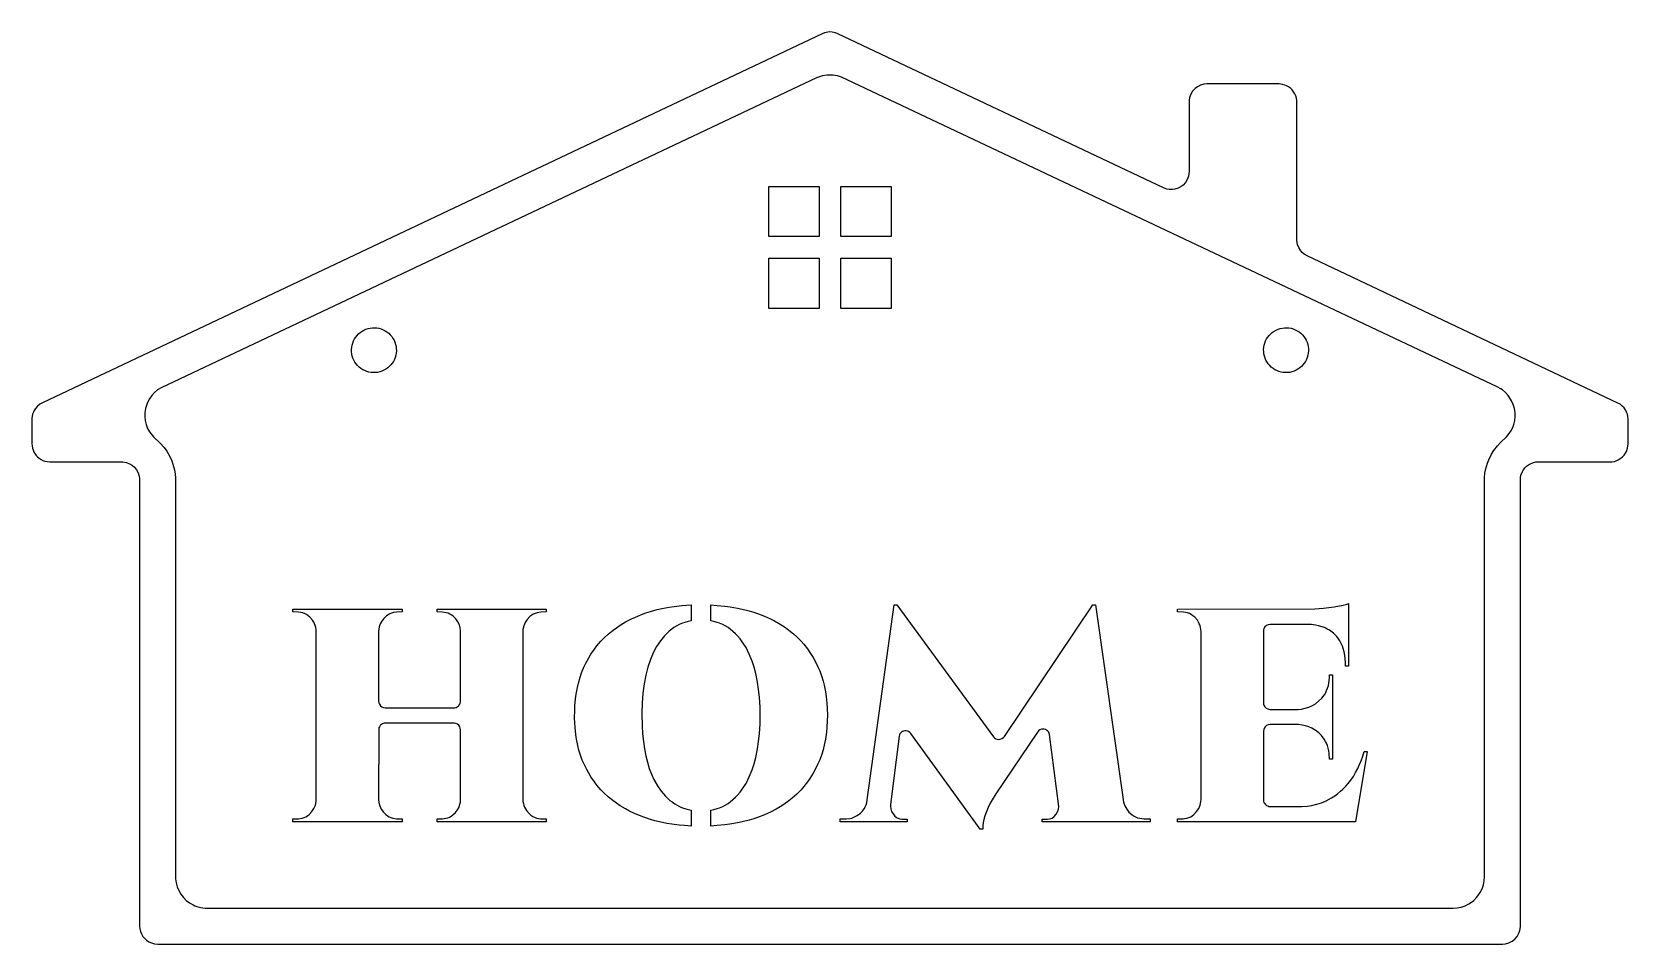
# Model space of a CAD drawing. Header units: millimetres. Extents: x 0 to 178, y 0 to 102.
import ezdxf

# ---------------------------------------------------------------- set-up
doc = ezdxf.new("R2010")
doc.units = ezdxf.units.MM
doc.layers.add('CUT', color=1, linetype='Continuous')
doc.layers.add('SCORE_OPTIONAL', color=5, linetype='Continuous')

msp = doc.modelspace()

# ---------------------------------------------------------------- linework, layer by layer
at = {"layer": 'CUT'}
for points in [[(10.13, 53.71), (10.52, 53.64), (10.88, 53.51), (11.22, 53.3), (11.41, 53.13), (11.66, 52.82), (11.85, 52.48), (11.96, 52.1), (12, 51.84), (12, 1.99), (12.02, 1.71), (12.1, 1.39), (12.19, 1.15), (12.36, 0.86), (12.56, 0.61), (12.76, 0.43), (13.03, 0.25), (13.33, 0.12), (13.64, 0.03), (14.02, 0), (163.82, 0), (164.16, 0.03), (164.53, 0.14), (164.88, 0.32), (165.19, 0.56), (165.44, 0.86), (165.63, 1.21), (165.74, 1.52), (165.8, 1.91), (165.8, 51.71), (165.82, 51.97), (165.87, 52.23), (165.95, 52.48), (166.14, 52.82), (166.3, 53.03), (166.48, 53.22), (166.69, 53.37), (166.92, 53.51), (167.28, 53.64), (167.54, 53.7), (167.8, 53.71), (175.82, 53.71), (176.03, 53.73), (176.29, 53.77), (176.47, 53.83), (176.71, 53.93), (177.04, 54.15), (177.19, 54.28), (177.37, 54.47), (177.51, 54.69), (177.61, 54.86), (177.74, 55.23), (177.79, 55.49), (177.8, 55.7), (177.8, 58.47), (177.78, 58.75), (177.72, 59.01), (177.63, 59.26), (177.51, 59.5), (177.35, 59.72), (177.12, 59.96), (176.91, 60.12), (176.67, 60.26), (142.05, 76.65), (141.7, 76.86), (141.5, 77.03), (141.33, 77.23), (141.11, 77.57), (140.97, 77.94), (140.9, 78.33), (140.89, 93.96), (140.85, 94.22), (140.78, 94.47), (140.68, 94.71), (140.54, 94.94), (140.38, 95.14), (140.19, 95.32), (139.98, 95.48), (139.75, 95.61), (139.57, 95.68), (139.32, 95.75), (139.13, 95.79), (138.92, 95.8), (130.88, 95.8), (130.54, 95.77), (130.17, 95.66), (129.82, 95.48), (129.56, 95.28), (129.29, 94.99), (129.09, 94.65), (128.96, 94.28), (128.91, 93.96), (128.9, 86.04), (128.88, 85.78), (128.83, 85.53), (128.7, 85.16), (128.49, 84.83), (128.23, 84.54), (128.02, 84.38), (127.68, 84.2), (127.31, 84.08), (127.06, 84.04), (126.67, 84.05), (126.41, 84.1), (126.05, 84.23), (89.77, 101.4), (89.53, 101.5), (89.34, 101.55), (89.14, 101.59), (88.87, 101.6), (88.66, 101.59), (88.46, 101.55), (88.27, 101.5), (88.03, 101.4), (1.16, 60.27), (0.89, 60.12), (0.63, 59.91), (0.41, 59.66), (0.26, 59.44), (0.17, 59.26), (0.08, 59.01), (0.02, 58.75), (0, 58.56), (0, 55.73), (0.01, 55.49), (0.06, 55.23), (0.12, 55.04), (0.22, 54.8), (0.32, 54.63), (0.48, 54.42), (0.61, 54.28), (0.76, 54.15), (0.97, 54), (1.2, 53.88), (1.45, 53.79), (1.71, 53.74), (1.98, 53.71)], [(82.1, 78.8), (82.1, 84.4), (87.7, 84.4), (87.7, 78.8), (82.15, 78.8)], [(90.11, 84.4), (95.7, 84.4), (95.7, 78.8), (90.1, 78.8), (90.1, 84.35)], [(82.1, 70.8), (82.1, 76.4), (87.7, 76.4), (87.7, 70.8), (82.15, 70.8)], [(90.11, 76.4), (95.7, 76.4), (95.7, 70.8), (90.1, 70.8), (90.1, 76.35)], [(40.59, 66.32), (40.6, 66.07), (40.58, 65.83), (40.54, 65.59), (40.47, 65.35), (40.38, 65.12), (40.27, 64.9), (40.13, 64.7), (39.98, 64.51), (39.81, 64.33), (39.63, 64.17), (39.42, 64.03), (39.21, 63.91), (38.99, 63.81), (38.75, 63.74), (38.51, 63.68), (38.27, 63.66), (38.02, 63.65), (37.78, 63.67), (37.54, 63.71), (37.3, 63.78), (37.07, 63.87), (36.85, 63.98), (36.65, 64.12), (36.46, 64.27), (36.28, 64.44), (36.12, 64.62), (35.98, 64.83), (35.86, 65.04), (35.76, 65.26), (35.69, 65.5), (35.63, 65.74), (35.61, 65.98), (35.6, 66.23), (35.62, 66.47), (35.66, 66.71), (35.73, 66.95), (35.82, 67.18), (35.93, 67.4), (36.07, 67.6), (36.22, 67.79), (36.39, 67.97), (36.57, 68.13), (36.78, 68.27), (36.99, 68.39), (37.21, 68.49), (37.45, 68.56), (37.69, 68.62), (37.93, 68.64), (38.18, 68.65), (38.42, 68.63), (38.66, 68.59), (38.9, 68.52), (39.13, 68.43), (39.35, 68.32), (39.55, 68.18), (39.74, 68.03), (39.92, 67.86), (40.08, 67.68), (40.22, 67.47), (40.34, 67.26), (40.44, 67.04), (40.51, 66.8), (40.57, 66.56)], [(142.19, 66.32), (142.2, 66.07), (142.18, 65.83), (142.14, 65.59), (142.07, 65.35), (141.98, 65.12), (141.87, 64.9), (141.73, 64.7), (141.58, 64.51), (141.41, 64.33), (141.23, 64.17), (141.02, 64.03), (140.81, 63.91), (140.59, 63.81), (140.35, 63.74), (140.11, 63.68), (139.87, 63.66), (139.62, 63.65), (139.38, 63.67), (139.14, 63.71), (138.9, 63.78), (138.67, 63.87), (138.45, 63.98), (138.25, 64.12), (138.06, 64.27), (137.88, 64.44), (137.72, 64.62), (137.58, 64.83), (137.46, 65.04), (137.36, 65.26), (137.29, 65.5), (137.23, 65.74), (137.21, 65.98), (137.2, 66.23), (137.22, 66.47), (137.26, 66.71), (137.33, 66.95), (137.42, 67.18), (137.53, 67.4), (137.67, 67.6), (137.82, 67.79), (137.99, 67.97), (138.17, 68.13), (138.38, 68.27), (138.59, 68.39), (138.81, 68.49), (139.05, 68.56), (139.29, 68.62), (139.53, 68.64), (139.78, 68.65), (140.02, 68.63), (140.26, 68.59), (140.5, 68.52), (140.73, 68.43), (140.95, 68.32), (141.15, 68.18), (141.34, 68.03), (141.52, 67.86), (141.68, 67.68), (141.82, 67.47), (141.94, 67.26), (142.04, 67.04), (142.11, 66.8), (142.17, 66.56)], [(72.4, 37.71), (73.43, 37.77), (73.43, 36.01), (73.1, 35.94), (72.73, 35.83), (72.46, 35.73), (72.11, 35.58), (71.85, 35.45), (71.52, 35.25), (71.28, 35.08), (70.98, 34.84), (70.76, 34.64), (70.47, 34.35), (70.01, 33.79), (69.59, 33.15), (69.22, 32.45), (68.89, 31.68), (68.61, 30.84), (68.38, 29.94), (68.19, 28.97), (68.06, 27.94), (67.97, 26.85), (67.94, 25.7), (67.96, 24.3), (68.02, 23.41), (68.11, 22.56), (68.23, 21.75), (68.38, 20.98), (68.56, 20.26), (68.77, 19.57), (69.02, 18.93), (69.29, 18.33), (69.67, 17.64), (70.09, 17.03), (70.56, 16.48), (71.07, 16.01), (71.31, 15.83), (71.63, 15.61), (71.88, 15.46), (72.21, 15.29), (72.48, 15.18), (72.84, 15.06), (73.43, 14.91), (73.43, 13.15), (72.7, 13.19), (72.11, 13.25), (71.27, 13.35), (70.71, 13.44), (69.92, 13.61), (69.4, 13.73), (68.89, 13.88), (68.16, 14.12), (67.21, 14.5), (66.55, 14.82), (66.11, 15.05), (65.51, 15.41), (65.11, 15.68), (64.56, 16.09), (64.2, 16.4), (63.7, 16.85), (63.38, 17.19), (62.94, 17.7), (62.66, 18.06), (62.27, 18.62), (62.02, 19.02), (61.8, 19.43), (61.5, 20.04), (61.31, 20.48), (61.15, 20.93), (60.94, 21.61), (60.81, 22.1), (60.67, 22.82), (60.59, 23.33), (60.5, 24.11), (60.47, 24.64), (60.45, 25.19), (60.46, 26.01), (60.48, 26.55), (60.56, 27.32), (60.63, 27.84), (60.76, 28.57), (60.87, 29.06), (61.07, 29.74), (61.23, 30.2), (61.49, 30.85), (61.7, 31.28), (62.02, 31.89), (62.27, 32.29), (62.66, 32.85), (62.94, 33.22), (63.38, 33.73), (63.7, 34.06), (64.2, 34.53), (64.73, 34.96), (65.12, 35.24), (65.51, 35.51), (66.12, 35.88), (66.77, 36.22), (67.22, 36.43), (67.91, 36.71), (68.4, 36.89), (68.9, 37.05), (69.65, 37.25), (70.18, 37.38), (70.99, 37.53), (71.55, 37.61)], [(75.64, 37.77), (76.34, 37.73), (77.2, 37.65), (77.77, 37.57), (78.58, 37.43), (79.12, 37.32), (79.89, 37.12), (80.4, 36.97), (81.12, 36.72), (81.6, 36.52), (82.28, 36.22), (82.72, 35.99), (83.34, 35.63), (83.93, 35.25), (84.32, 34.97), (84.85, 34.54), (85.2, 34.22), (85.67, 33.74), (85.98, 33.4), (86.4, 32.87), (86.67, 32.49), (87.03, 31.91), (87.26, 31.5), (87.56, 30.88), (87.75, 30.44), (87.99, 29.77), (88.13, 29.3), (88.25, 28.83), (88.4, 28.1), (88.47, 27.59), (88.56, 26.82), (88.59, 26.28), (88.61, 25.46), (88.6, 24.91), (88.56, 24.12), (88.51, 23.59), (88.4, 22.84), (88.3, 22.35), (88.13, 21.64), (87.99, 21.17), (87.75, 20.51), (87.56, 20.07), (87.26, 19.44), (87.03, 19.03), (86.67, 18.45), (86.4, 18.07), (85.98, 17.54), (85.67, 17.19), (85.19, 16.7), (84.68, 16.25), (84.31, 15.96), (83.75, 15.55), (83.35, 15.29), (82.92, 15.04), (82.28, 14.71), (81.6, 14.4), (81.12, 14.21), (80.4, 13.96), (79.89, 13.8), (79.12, 13.61), (78.58, 13.49), (77.76, 13.35), (77.2, 13.28), (76.33, 13.19), (75.63, 13.15), (75.63, 14.92), (75.95, 14.99), (76.32, 15.09), (76.6, 15.19), (76.95, 15.34), (77.21, 15.48), (77.54, 15.67), (77.78, 15.84), (78.09, 16.09), (78.39, 16.37), (78.6, 16.59), (78.88, 16.91), (79.13, 17.25), (79.55, 17.9), (79.91, 18.62), (80.23, 19.39), (80.45, 20.08), (80.64, 20.8), (80.83, 21.74), (80.95, 22.56), (81.04, 23.41), (81.11, 24.52), (81.12, 25.46), (81.11, 26.4), (81.04, 27.51), (80.95, 28.37), (80.83, 29.18), (80.64, 30.12), (80.45, 30.84), (80.23, 31.53), (79.91, 32.3), (79.55, 33.02), (79.13, 33.67), (78.88, 34.01), (78.6, 34.33), (78.39, 34.56), (78.09, 34.83), (77.78, 35.08), (77.54, 35.25), (77.21, 35.45), (76.95, 35.58), (76.6, 35.73), (76.32, 35.83), (75.95, 35.94), (75.63, 36.01)], [(90.04, 13.94), (90.71, 13.94), (91.1, 13.99), (91.32, 14.04), (91.55, 14.12), (91.94, 14.31), (92.31, 14.58), (92.47, 14.75), (92.61, 14.91), (92.73, 15.1), (92.83, 15.29), (92.92, 15.52), (92.99, 15.73), (93.05, 16.08), (96.03, 37.8), (96.33, 37.8), (96.35, 37.78), (107.1, 23.1), (107.22, 22.98), (107.37, 22.87), (107.52, 22.82), (107.71, 22.8), (107.87, 22.82), (108.05, 22.89), (108.21, 23), (108.32, 23.12), (118.16, 37.78), (118.17, 37.8), (118.47, 37.8), (121.55, 16.09), (121.61, 15.8), (121.75, 15.39), (121.95, 15.01), (122.2, 14.7), (122.51, 14.43), (122.72, 14.29), (122.94, 14.17), (123.16, 14.08), (123.41, 14.01), (123.85, 13.94), (124.57, 13.94), (124.57, 13.6), (112.54, 13.6), (112.54, 13.9), (113.14, 13.91), (113.36, 13.94), (113.63, 14.04), (113.88, 14.22), (114.1, 14.47), (114.26, 14.74), (114.36, 15.03), (114.4, 15.32), (113.36, 23.36), (113.27, 23.59), (113.11, 23.77), (112.9, 23.89), (112.76, 23.93), (112.65, 23.94), (112.47, 23.93), (112.28, 23.86), (112.12, 23.75), (112.01, 23.62), (107.37, 16.74), (106.96, 16.07), (106.74, 15.68), (106.51, 15.2), (106.28, 14.66), (106.14, 14.27), (106.03, 13.89), (105.96, 13.51), (105.93, 13.17), (105.93, 12.79), (105.62, 12.79), (97.91, 23.47), (97.81, 23.57), (97.66, 23.67), (97.52, 23.72), (97.37, 23.75), (97.23, 23.75), (97.09, 23.72), (96.96, 23.66), (96.87, 23.6), (96.77, 23.51), (96.68, 23.4), (96.63, 23.3), (96.59, 23.16), (95.63, 15.55), (95.63, 15.36), (95.66, 15.05), (95.76, 14.77), (95.92, 14.49), (96.14, 14.24), (96.27, 14.13), (96.39, 14.05), (96.67, 13.94), (96.89, 13.91), (97.49, 13.9), (97.49, 13.6), (90.04, 13.6)], [(127.62, 37.32), (142.91, 37.33), (143.87, 37.4), (145.07, 37.56), (146.07, 37.75), (146.4, 37.84), (146.67, 37.93), (146.67, 30.95), (146.33, 30.95), (146.33, 31.38), (146.3, 31.79), (146.26, 32.18), (146.18, 32.55), (146.08, 32.91), (145.99, 33.17), (145.85, 33.49), (145.68, 33.79), (145.54, 34.01), (145.34, 34.26), (145.17, 34.45), (144.97, 34.63), (144.55, 34.95), (144.29, 35.09), (144.04, 35.22), (143.72, 35.34), (143.32, 35.46), (142.98, 35.53), (142.55, 35.59), (137.94, 35.59), (137.71, 35.56), (137.53, 35.48), (137.35, 35.32), (137.24, 35.15), (137.2, 35.01), (137.18, 34.84), (137.18, 26.88), (137.2, 26.71), (137.26, 26.54), (137.35, 26.41), (137.49, 26.28), (137.67, 26.19), (137.9, 26.14), (141, 26.14), (141.43, 26.18), (141.83, 26.26), (142.23, 26.39), (142.59, 26.55), (142.97, 26.77), (143.36, 27.08), (143.67, 27.39), (143.97, 27.78), (144.12, 28.03), (144.22, 28.24), (144.33, 28.51), (144.42, 28.79), (144.51, 29.33), (144.53, 29.64), (144.53, 30), (144.87, 30), (144.87, 20.6), (144.86, 20.58), (144.53, 20.58), (144.51, 21.21), (144.47, 21.52), (144.4, 21.81), (144.31, 22.1), (144.2, 22.37), (144.1, 22.58), (143.95, 22.83), (143.65, 23.22), (143.34, 23.52), (142.96, 23.82), (142.59, 24.04), (142.24, 24.2), (141.85, 24.32), (141.51, 24.39), (141.08, 24.44), (137.92, 24.44), (137.71, 24.41), (137.54, 24.33), (137.38, 24.21), (137.29, 24.09), (137.21, 23.91), (137.18, 23.72), (137.18, 16.07), (137.2, 15.91), (137.24, 15.77), (137.32, 15.65), (137.41, 15.53), (137.53, 15.44), (137.66, 15.38), (137.8, 15.34), (137.92, 15.33), (141.45, 15.33), (142.04, 15.36), (142.59, 15.44), (143.13, 15.57), (143.66, 15.74), (144.17, 15.95), (144.78, 16.28), (145.15, 16.52), (145.44, 16.73), (145.78, 17.02), (146.04, 17.26), (146.36, 17.59), (146.61, 17.88), (146.91, 18.26), (147.2, 18.67), (147.45, 19.1), (147.69, 19.55), (147.86, 19.92), (148.06, 20.41), (148.24, 20.92), (148.4, 21.46), (148.73, 21.46), (147.45, 13.6), (127.62, 13.6), (127.62, 13.94), (128.24, 13.95), (128.44, 13.97), (128.65, 14.02), (128.87, 14.09), (129.08, 14.19), (129.25, 14.3), (129.44, 14.45), (129.74, 14.75), (129.97, 15.1), (130.13, 15.47), (130.21, 15.87), (130.23, 16.1), (130.23, 34.82), (130.21, 35.04), (130.18, 35.27), (130.12, 35.49), (130.04, 35.67), (129.94, 35.87), (129.82, 36.07), (129.53, 36.4), (129.33, 36.57), (129.13, 36.7), (128.93, 36.81), (128.71, 36.89), (128.49, 36.94), (128.26, 36.98), (127.62, 36.99)], [(29.07, 37.32), (41.23, 37.32), (41.23, 36.99), (40.62, 36.98), (40.26, 36.92), (40.04, 36.85), (39.86, 36.78), (39.68, 36.67), (39.51, 36.55), (39.21, 36.28), (38.98, 35.98), (38.8, 35.66), (38.69, 35.32), (38.64, 35.08), (38.62, 34.82), (38.62, 27.07), (38.64, 26.88), (38.71, 26.71), (38.82, 26.55), (38.97, 26.42), (39.15, 26.34), (39.34, 26.31), (46.98, 26.31), (47.12, 26.32), (47.26, 26.36), (47.38, 26.42), (47.5, 26.51), (47.57, 26.59), (47.65, 26.71), (47.71, 26.85), (47.74, 26.99), (47.74, 34.85), (47.71, 35.22), (47.62, 35.57), (47.45, 35.91), (47.23, 36.22), (46.95, 36.49), (46.76, 36.63), (46.57, 36.75), (46.35, 36.84), (46.16, 36.91), (45.75, 36.98), (45.13, 36.99), (45.13, 37.32), (57.3, 37.32), (57.3, 36.99), (56.68, 36.98), (56.48, 36.95), (56.27, 36.91), (56.05, 36.83), (55.84, 36.73), (55.67, 36.62), (55.48, 36.48), (55.18, 36.17), (54.94, 35.82), (54.79, 35.45), (54.7, 35.05), (54.69, 34.82), (54.69, 16.1), (54.7, 15.88), (54.74, 15.66), (54.8, 15.43), (54.87, 15.25), (54.97, 15.05), (55.1, 14.86), (55.39, 14.53), (55.59, 14.36), (55.78, 14.22), (55.99, 14.12), (56.21, 14.03), (56.43, 13.98), (56.66, 13.95), (57.3, 13.94), (57.3, 13.6), (45.13, 13.6), (45.13, 13.94), (45.74, 13.95), (46.12, 14.01), (46.32, 14.07), (46.51, 14.15), (46.71, 14.26), (46.9, 14.39), (47.18, 14.65), (47.41, 14.94), (47.58, 15.25), (47.68, 15.58), (47.73, 15.82), (47.74, 16.07), (47.74, 23.85), (47.72, 24.04), (47.65, 24.21), (47.54, 24.37), (47.39, 24.5), (47.21, 24.58), (47.02, 24.61), (39.38, 24.61), (39.25, 24.6), (39.11, 24.56), (38.98, 24.5), (38.86, 24.41), (38.79, 24.34), (38.71, 24.21), (38.65, 24.08), (38.63, 23.93), (38.62, 16.1), (38.66, 15.76), (38.76, 15.38), (38.92, 15.04), (39.15, 14.71), (39.43, 14.43), (39.61, 14.3), (39.8, 14.18), (39.99, 14.09), (40.21, 14.01), (40.61, 13.95), (41.23, 13.94), (41.23, 13.6), (29.07, 13.6), (29.07, 13.94), (29.69, 13.95), (29.89, 13.97), (30.1, 14.02), (30.32, 14.09), (30.52, 14.19), (30.7, 14.3), (30.89, 14.45), (31.19, 14.75), (31.42, 15.1), (31.57, 15.47), (31.66, 15.87), (31.68, 16.1), (31.68, 34.82), (31.66, 35.04), (31.62, 35.27), (31.56, 35.49), (31.49, 35.67), (31.39, 35.87), (31.26, 36.07), (30.97, 36.4), (30.78, 36.57), (30.58, 36.7), (30.37, 36.81), (30.15, 36.89), (29.94, 36.94), (29.71, 36.98), (29.07, 36.99)]]:
    msp.add_lwpolyline(points, close=True, dxfattribs=at)
at = {"layer": 'SCORE_OPTIONAL'}
msp.add_lwpolyline([(87.41, 96.47), (14.38, 61.96), (14, 61.72), (13.65, 61.42), (13.34, 61.09), (13.08, 60.72), (12.87, 60.31), (12.79, 60.1), (12.66, 59.67), (12.59, 59.22), (12.58, 58.76), (12.63, 58.31), (12.73, 57.87), (12.89, 57.44), (13.11, 57.04), (13.24, 56.86), (13.53, 56.51), (14.28, 55.8), (14.73, 55.3), (15.02, 54.89), (15.36, 54.31), (15.57, 53.84), (15.7, 53.47), (15.87, 52.83), (15.96, 52.33), (15.99, 51.94), (16, 51.64), (16.01, 7.27), (16.07, 6.82), (16.19, 6.38), (16.36, 5.95), (16.59, 5.56), (16.87, 5.19), (17.19, 4.87), (17.56, 4.59), (17.95, 4.36), (18.16, 4.27), (18.37, 4.19), (18.82, 4.07), (19.27, 4.01), (19.5, 4), (158.3, 4), (158.76, 4.03), (159.21, 4.12), (159.64, 4.27), (160.05, 4.47), (160.24, 4.59), (160.61, 4.87), (160.93, 5.19), (161.08, 5.37), (161.33, 5.75), (161.53, 6.16), (161.68, 6.59), (161.73, 6.82), (161.77, 7.04), (161.8, 7.5), (161.81, 51.94), (161.86, 52.44), (161.93, 52.83), (162.02, 53.21), (162.14, 53.58), (162.28, 53.95), (162.57, 54.55), (162.84, 54.98), (163.25, 55.51), (163.6, 55.88), (164.27, 56.51), (164.56, 56.86), (164.8, 57.24), (164.99, 57.65), (165.07, 57.87), (165.17, 58.31), (165.22, 58.76), (165.21, 59.22), (165.14, 59.67), (165.01, 60.1), (164.83, 60.52), (164.72, 60.71), (164.46, 61.09), (164.15, 61.42), (163.8, 61.72), (163.61, 61.84), (163.22, 62.06), (90.18, 96.56), (89.72, 96.71), (89.49, 96.75), (89.26, 96.79), (88.78, 96.8), (88.54, 96.79), (88.08, 96.71), (87.62, 96.56)], close=True, dxfattribs=at)

doc.saveas('drawing.dxf')
